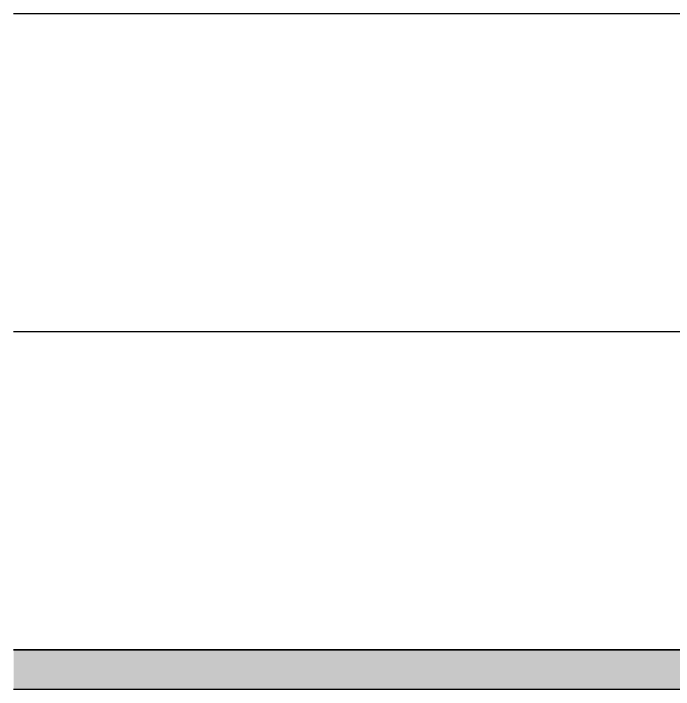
# Model space of a CAD drawing. Extents: x 2558 to 85222, y -662 to 28852.
# Drawn here: x 68271 to 69631, y 13090 to 14484 of the extents above; entities that cross this region are included whole.
import ezdxf

# ---------------------------------------------------------------- set-up
doc = ezdxf.new("R2010")
doc.units = 0
doc.header["$MEASUREMENT"] = 0
doc.layers.get('0').update_dxf_attribs({"linetype": 'CONTINUOUS'})
doc.layers.get('DEFPOINTS').update_dxf_attribs({"linetype": 'CONTINUOUS'})

# ---------------------------------------------------------------- blocks, each defined once
blk = doc.blocks.new('RCSTD3_DESIGN')
for p, q in [((1139.984558, 9921.458129), (17725.885013, 9921.458129)), ((1139.984558, 9265.716193), (17725.885013, 9265.716193)), ((17718.050843, 8609.974258), (1139.984558, 8609.974258)), ((1139.984558, 8609.974258), (17725.885013, 8609.974258))]:
    blk.add_line(p, q)
at = {"color": 1}
blk.add_solid([(1139.984558, 8609.974258), (1139.984558, 8528.006516), (17718.050843, 8609.974258), (17718.050843, 8528.006516)], dxfattribs=at)
at = {"layer": 'DEFPOINTS'}
for p, q in [((1139.984558, 8609.974258), (17718.050843, 8609.974258)), ((17718.050843, 8528.006516), (1139.984558, 8528.006516))]:
    blk.add_line(p, q, dxfattribs=at)

msp = doc.modelspace()

# ---------------------------------------------------------------- block references
msp.add_blockref('RCSTD3_DESIGN', (67131.138105, 4562.284676))

doc.saveas('drawing.dxf')
